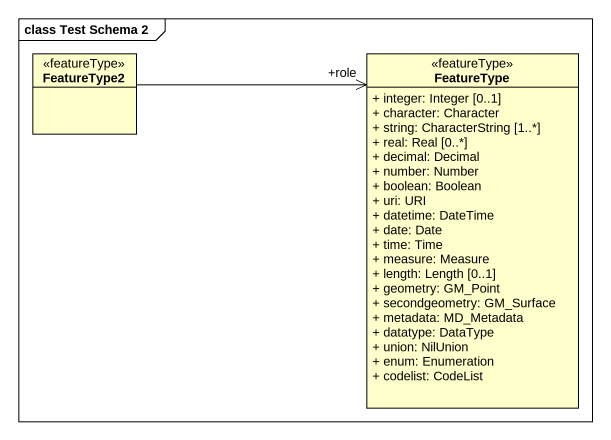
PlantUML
@startuml
mainframe class Test Schema 2
hide circle
hide empty members
skinparam classAttributeIconSize 0
class FeatureType2 <<featureType>>
class FeatureType <<featureType>> {
  + integer: Integer [0..1]
  + character: Character
  + string: CharacterString [1..*]
  + real: Real [0..*]
  + decimal: Decimal
  + number: Number
  + boolean: Boolean
  + uri: URI
  + datetime: DateTime
  + date: Date
  + time: Time
  + measure: Measure
  + length: Length [0..1]
  + geometry: GM_Point
  + secondgeometry: GM_Surface
  + metadata: MD_Metadata
  + datatype: DataType
  + union: NilUnion
  + enum: Enumeration
  + codelist: CodeList
}
FeatureType2 -right-> "+role" FeatureType
@enduml
